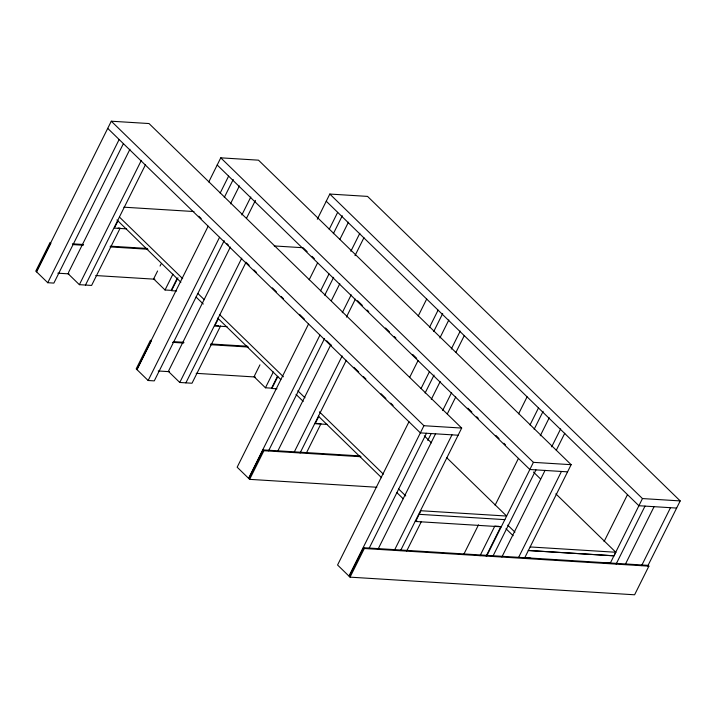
<?xml version="1.0" encoding="UTF-8"?>
<svg xmlns="http://www.w3.org/2000/svg" width="716" height="716" viewBox="0 0 716 716"><rect width="100%" height="100%" fill="white"/><g stroke="black" fill="none" stroke-linecap="round" stroke-linejoin="round"><path stroke-width="1.07" d="M36.346 271.615L111.293 121.21L149.026 123.546L461.677 428.061L400.584 550.586M36.614 271.874L50.899 243.234L50.084 242.438L35.8 271.078L47.748 282.713L53.87 283.097L123.286 143.862M47.748 282.713L119.151 139.504M68.459 272.581L129.945 149.259M67.966 273.575L79.369 284.673L141.347 160.357M85.481 285.058L145.482 164.716M117.952 220.94L114.39 228.1L126.625 228.86M157.583 270.988L153.636 278.891L165.038 289.989L171.16 290.365L177.067 278.515M160.044 266.048L161.028 264.07M208.777 181.962L220.761 157.833L258.494 160.169L571.144 464.684L524.363 558.525M165.038 289.989L172.914 274.183M177.953 277.745L171.5 290.696L176.601 291.018M220.179 193.06L228.619 176.127M136.756 369.411L208.159 226.193M137.016 369.671L151.3 341.022L150.485 340.234L136.201 368.874L148.149 380.509L154.271 380.885L224.189 240.657M224.305 197.428L233.246 179.492M230.463 203.845L239.404 185.918M148.149 380.509L219.552 237.291M241.856 214.952L250.797 197.016M230.355 247.047L168.367 371.371L179.77 382.469L192.013 383.23L220.573 325.941M246.492 218.317L255.433 200.382M179.77 382.469L241.757 258.154M185.891 382.854L245.892 262.512M218.362 318.736L214.791 325.896L227.026 326.657M317.313 219.23L329.816 194.054L367.55 196.399L680.2 500.914L647.738 566.025M254.538 375.694L259.953 364.829M329.208 229.335L337.675 212.348M309.187 279.759L317.627 262.817M333.334 233.711L342.302 215.731M254.046 376.679L265.439 387.786L273.324 371.98M339.966 239.18L348.432 222.193M277.468 376.312L271.561 388.161L265.439 387.786M277.862 376.535L271.901 388.493L277.002 388.806M320.58 290.857L329.029 273.924M308.56 323.981L237.157 467.199L248.559 478.306L319.963 335.088M324.715 295.225L333.656 277.289M350.858 251.28L359.826 233.3M331.365 300.648L339.805 283.706M354.993 255.657L363.952 237.676M360.193 455.94L263.103 449.916L248.819 478.565L249.633 479.353L376.849 487.247M249.633 479.353L263.918 450.713L361.007 456.736M268.563 450.838L324.59 338.453M342.266 312.74L351.207 294.813M277.701 451.259L330.756 344.844M346.401 317.107L355.342 299.172M294.061 452.414L342.159 355.942M300.085 452.986L346.293 360.3M318.763 416.524L315.192 423.684L327.436 424.445M306.699 452.378L320.974 423.738L314.852 423.353M418.216 316.025L426.682 299.046M429.609 327.131L438.085 310.144M409.588 377.547L418.037 360.613M433.744 331.508L442.703 313.519M439.866 337.97L448.834 319.989M420.99 388.654L429.43 371.711M408.97 421.778L337.567 564.996L348.96 576.094L423.935 425.716L461.677 428.061M425.116 393.012L434.057 375.086M451.268 349.077L460.236 331.087M431.274 399.439L440.215 381.503M455.895 352.451L464.362 335.464M363.513 547.713L349.229 576.353L350.043 577.15L634.6 594.79L648.884 566.15L648.07 565.354L363.513 547.713L364.328 548.501L648.884 566.15M350.043 577.15L364.328 548.501M368.964 548.626L426.485 433.261M427.765 440.43L431.247 433.449M442.667 410.536L451.608 392.601M378.111 549.056L435.623 433.681M447.303 413.902L455.743 396.968M394.462 550.21L451.984 434.845M406.607 551.159L421.384 521.525M518.617 413.821L527.092 396.834M463.717 554.488L478.494 524.855M530.019 424.928L538.486 407.941M495.096 505.228L518.438 458.401M534.145 429.305L543.113 411.315M480.042 555.714L494.819 526.081L498.891 526.341M540.276 435.767L549.244 417.777M486.164 556.09L500.932 526.466M486.62 556.18L533.411 462.348L571.144 464.684M493.235 555.571L535.953 469.884M551.669 446.865L560.637 428.884M501.871 557.003L545.091 470.331M556.296 450.248L564.763 433.261M518.733 557.146L561.451 471.468M604.08 541.591L627.493 494.631M610.39 562.946L642.467 498.569L680.2 500.914M528.345 550.523L614.024 555.84L615.805 552.251L555.84 493.843M616.118 564.065L645.009 506.114M625.238 564.53L654.129 506.579M641.617 565.64L670.507 507.689M123.886 207.192L193.982 211.542M118.122 228.019L120.163 228.153L91.603 285.433L79.369 284.673M274.228 245.946L302.045 247.673M72.397 243.825L83.557 244.514M110.345 246.17L147.165 248.461M73.211 244.612L83.253 245.239M110.04 246.895L147.979 249.249M57.817 273.19L68.978 273.879M95.756 275.544L154.898 279.204M214.451 325.565L218.532 325.816M173.916 341.684L183.967 342.311M210.746 343.966L247.575 346.249M172.502 342.338L183.663 343.027M210.441 344.691L248.389 347.045M158.218 370.978L169.379 371.676M196.166 373.331L255.308 377.001M458.106 435.221L420.364 432.885L107.722 128.37M567.573 471.844L529.84 469.508L217.19 164.993M676.629 508.074L638.896 505.729L326.245 201.214M419.173 514.321L504.843 519.637M415.262 521.15L417.303 521.275M501.272 526.797L415.602 521.481L420.954 510.741L506.633 516.048L446.659 457.64M530.135 546.943L615.805 552.251M528.292 550.47L613.961 555.786M524.73 557.773L530.851 558.158M604.286 562.713L610.408 563.089M329.816 194.054L642.467 498.569M220.761 157.833L533.411 462.348M303.163 247.745L307.155 251.638M311.952 256.31L314.351 258.646M357.535 300.702L362.332 305.374M367.129 310.046L368.731 311.603M385.521 327.955L389.513 331.857M394.319 336.529L395.912 338.086M412.702 354.438L416.703 358.331M467.879 408.174L471.88 412.067M476.677 416.739L478.27 418.296M495.866 435.435L499.061 438.55M503.858 443.222L505.46 444.779M533.447 472.041L540.643 479.049M111.293 121.21L423.935 425.716M198.78 216.214L201.178 218.55M226.766 243.467L228.368 245.024M245.955 262.163L249.159 265.278M253.956 269.95L256.355 272.286M272.349 287.859L276.34 291.752M281.137 296.433L283.536 298.769M299.53 314.342L304.327 319.014M326.72 340.825L331.517 345.497M353.901 367.299L358.707 371.971M363.504 376.643L365.903 378.979M381.091 393.782L385.888 398.454M390.685 403.126L393.084 405.462M424.275 435.838L431.471 442.846M507.742 525.132L514.938 532.149M505.961 528.712L513.157 535.729M119.5 217.127L182.669 278.658M197.867 293.453L204.266 299.682M219.454 314.476L283.42 376.786M297.82 390.802L305.016 397.81M319.408 411.834L383.373 474.135M398.57 488.93L405.766 495.946M116.923 219.928L180.888 282.238M196.077 297.033L203.281 304.04M217.673 318.065L280.842 379.587M296.03 394.382L303.226 401.39M318.423 416.193L381.592 477.715M396.78 492.51L403.18 498.748M263.103 449.916L263.918 450.713"/></g></svg>
